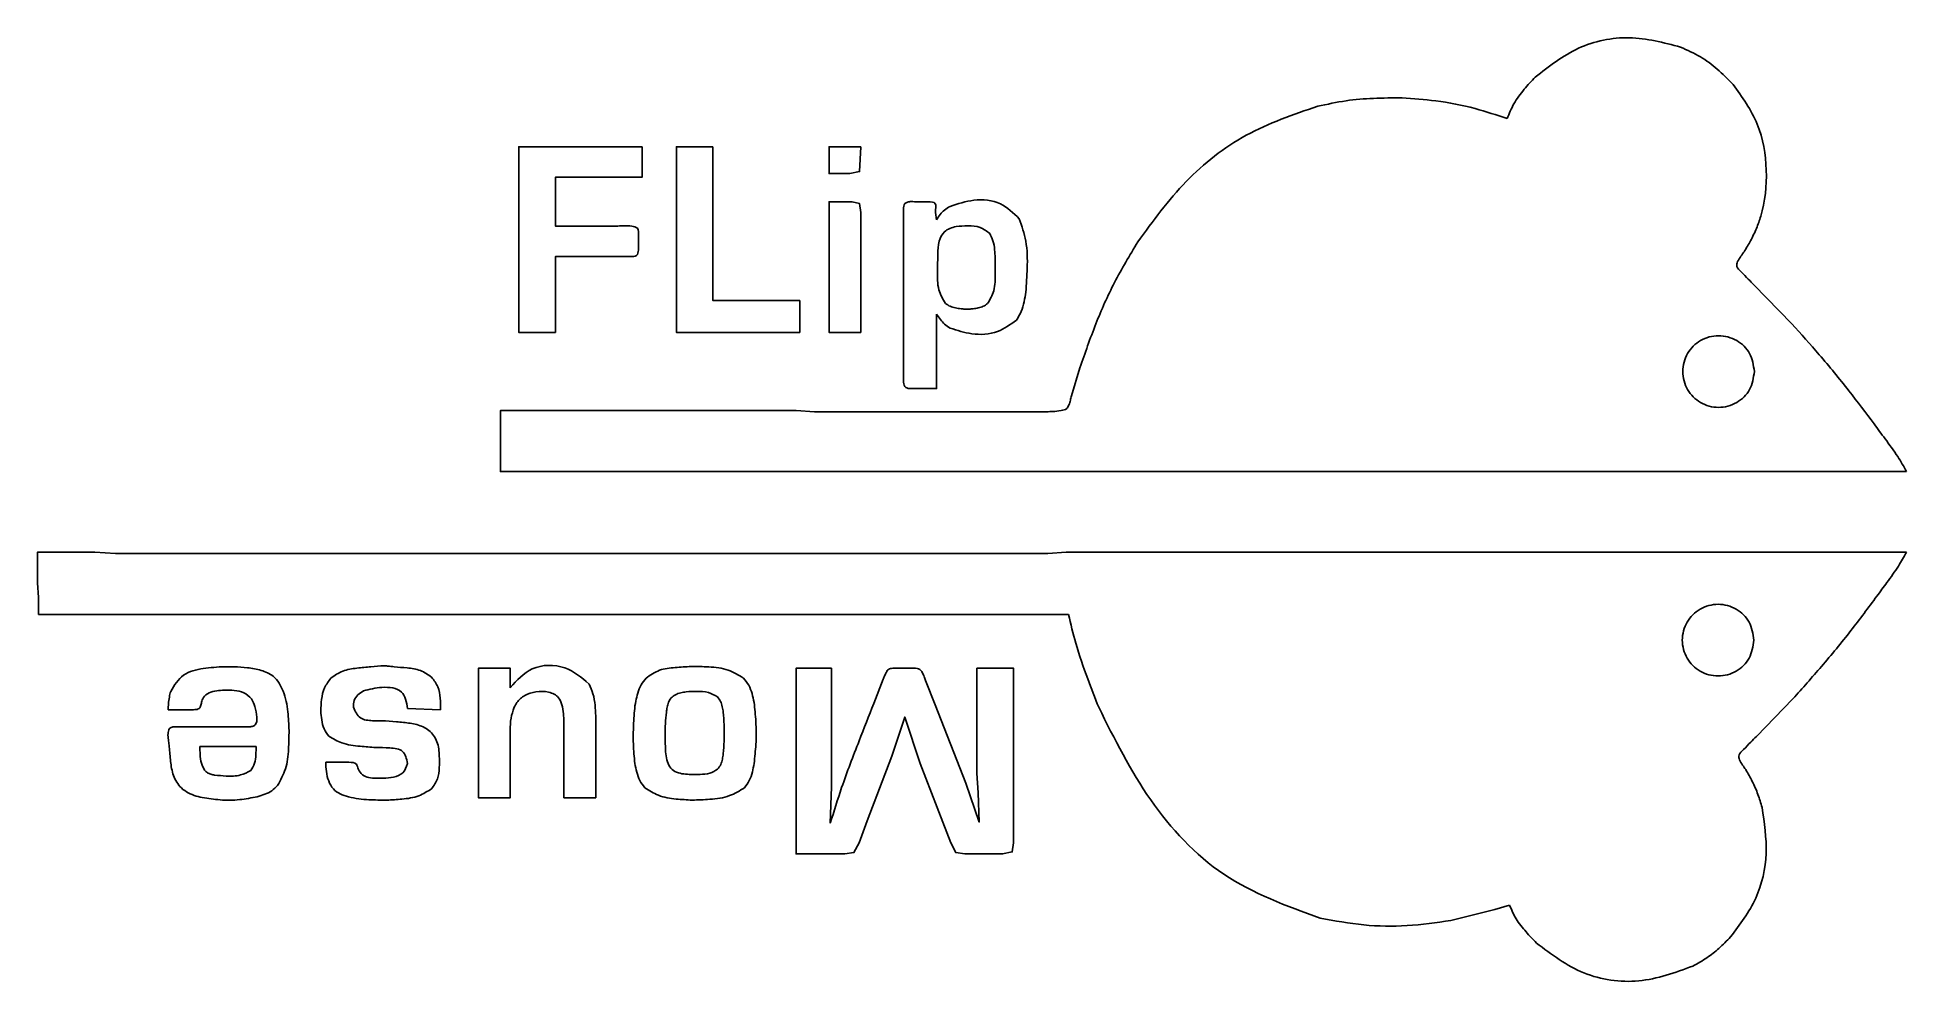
# Model space of a CAD drawing. Extents: x 0 to 367, y -126 to 59.
import ezdxf

# ---------------------------------------------------------------- set-up
doc = ezdxf.new("R2010")
doc.units = 0
doc.layers.get('0').update_dxf_attribs({"linetype": 'CONTINUOUS'})

msp = doc.modelspace()

# ---------------------------------------------------------------- linework, layer by layer
at = {"color": 7}
for points in [[(294.240732, 51.609887)], [(132.720313, 37.929852), (132.720313, 7.689774), (149.760353, 7.689774), (149.760353, 1.449758), (125.520288, 1.449758), (125.520288, 37.929852)], [(161.760384, 37.929852), (161.515582, 33.033839), (159.60038, 32.649838), (155.520376, 32.649838), (155.520376, 37.929852)], [(160.080377, 27.129824), (161.515582, 26.745823), (161.760384, 24.969818), (161.760384, 1.449758), (155.520376, 1.449758), (155.520376, 27.129824)], [(179.280433, 26.193822)], [(176.880425, 16.809797)], [(337.304375, -6.256831)], [(337.213406, -59.033199)], [(26.186438, -69.110426)], [(108.393848, -67.670422)], [(138.698726, -66.494418)], [(124.476293, -70.404029)]]:
    msp.add_lwpolyline(points, close=True, dxfattribs=at)
for points in [[(115.920265, 16.329796), (101.76023, 16.329796), (101.76023, 1.449758), (94.560216, 1.449758), (94.560216, 37.929852), (118.800271, 37.929852)], [(118.800271, 37.929852), (118.800271, 31.929836), (101.76023, 31.929836), (101.76023, 22.329811), (114.000265, 22.329811)], [(172.320412, 27.129824), (174.960425, 27.129824)], [(170.160408, -7.430266), (170.160408, 18.969803), (170.160408, 24.969818)], [(337.200846, 10.809782), (344.631257, 3.129761)], [(176.640421, 5.049767), (176.640421, -9.590271), (171.840415, -9.590271)], [(203.129289, -11.030275), (204.7997, -5.510261)], [(367.200923, -25.910314), (90.960198, -25.910314), (90.960198, -13.910283), (129.600303, -13.910283), (149.040352, -13.910283), (152.640359, -14.150283), (198.240485, -14.150283)], [(202.560494, -53.990386), (0.230369, -53.990386), (0.230369, -50.630377), (-0.000028, -47.75037), (-0.000028, -41.750354), (11.280001, -41.750354)], [(11.280001, -41.750354), (15.360006, -41.990355), (133.20031, -41.990355), (176.640421, -41.990355), (198.480478, -41.990355), (202.080496, -41.750354), (367.200923, -41.750354)], [(36.720066, -64.248013), (38.640066, -64.248013)], [(65.520133, -64.269613), (67.440144, -64.072813)], [(92.880209, -78.950451), (92.880209, -89.990482), (86.640189, -89.990482), (86.640189, -64.550413), (92.880209, -64.550413), (92.880209, -68.390424)], [(174.468421, -66.950419), (176.352425, -71.750433), (182.388437, -87.110467), (185.040445, -94.790497), (184.800451, -89.030477), (184.560447, -85.190468), (184.560447, -64.550413), (191.760462, -64.550413), (191.760462, -92.630483), (191.760462, -98.870499), (191.515659, -100.646511), (189.600457, -101.030513), (182.160439, -101.030513), (180.408438, -100.792909), (179.443635, -98.870499), (177.886024, -94.790497), (173.446018, -83.270462), (170.400412, -74.150439), (167.834803, -81.830458), (163.037186, -94.550493), (161.419587, -98.870499), (160.404381, -100.792909), (158.640375, -101.030513), (149.040352, -101.030513), (149.040352, -64.550413), (156.000373, -64.550413)], [(156.000373, -64.550413), (156.000373, -87.830479), (155.760369, -95.03049)], [(168.480401, -64.550413), (171.600411, -64.550413)], [(164.304391, -71.510432), (166.176399, -66.710419)], [(30.240042, -72.710434), (25.680029, -72.710434)], [(79.200171, -72.710434), (72.720158, -72.470434)], [(344.859266, -70.550429), (337.680843, -77.990449)], [(27.840045, -76.070443), (40.80007, -76.070443)], [(68.40015, -74.870441), (70.560154, -75.069641)], [(109.680256, -73.910438), (109.680256, -89.990482), (103.440237, -89.990482), (103.440237, -75.110441)], [(42.960074, -79.910454), (31.920049, -79.910454)], [(56.640112, -83.030462), (61.200125, -83.030462)], [(289.200711, -111.110538), (286.320706, -111.969738), (277.680689, -114.129742)]]:
    msp.add_lwpolyline(points, dxfattribs=at)
for points, knots in [([(294.240732, 51.609887), (296.947352, 53.727743), (302.349161, 57.954512), (312.83179, 60.149475), (319.471179, 58.386185), (322.800807, 57.501903)], [0, 0, 0, 0, 10.224911, 20.406637, 30.649473, 30.649473, 30.649473, 30.649473]), ([(322.800807, 57.501903), (324.120193, 56.907693), (326.682951, 55.75351), (330.134664, 53.219111), (332.091557, 51.206332), (333.099228, 50.169884)], [0, 0, 0, 0, 4.331583, 8.413603, 12.746969, 12.746969, 12.746969, 12.746969]), ([(288.720714, 43.449866), (289.12606, 44.444239), (289.971136, 46.517333), (291.975575, 49.188337), (293.504317, 50.822628), (294.240732, 51.609887)], [0, 0, 0, 0, 3.209975, 6.692234, 9.928756, 9.928756, 9.928756, 9.928756]), ([(333.099228, 50.169884), (334.89613, 47.667951), (338.507993, 42.638942), (340.035931, 33.34621), (339.332219, 26.320314), (337.707203, 21.816605), (336.618932, 19.484073), (335.716925, 18.004919), (335.280835, 17.289798)], [0, 0, 0, 0, 9.128894, 18.349529, 27.490946, 30.002821, 32.685861, 35.197132, 35.197132, 35.197132, 35.197132]), ([(216.166128, 19.209803), (219.158092, 23.318574), (225.073552, 31.442086), (237.165163, 40.998501), (246.70248, 44.239139), (251.520623, 45.876272)], [0, 0, 0, 0, 15.217438, 30.086632, 45.267652, 45.267652, 45.267652, 45.267652]), ([(251.520623, 45.876272), (253.368295, 46.278937), (256.970033, 47.063868), (262.52901, 47.499008), (266.201418, 47.519428), (268.080666, 47.529877)], [0, 0, 0, 0, 5.667072, 11.047041, 16.685301, 16.685301, 16.685301, 16.685301]), ([(268.080666, 47.529877), (270.289048, 47.368283), (275.116577, 47.015039), (282.060755, 45.69548), (286.635524, 44.152953), (288.720714, 43.449866)], [0, 0, 0, 0, 6.641283, 14.51786, 21.115025, 21.115025, 21.115025, 21.115025]), ([(170.160408, 24.969818), (170.15896, 25.165115), (170.155871, 25.581695), (170.158857, 26.19749), (170.32799, 26.573946), (170.40521, 26.745823)], [0, 0, 0, 0, 0.587921, 1.254071, 1.813735, 1.813735, 1.813735, 1.813735]), ([(170.40521, 26.745823), (170.579157, 26.867929), (170.953784, 27.130906), (171.646487, 27.138748), (172.102604, 27.132708), (172.320412, 27.129824)], [0, 0, 0, 0, 0.624186, 1.3443, 2.002464, 2.002464, 2.002464, 2.002464]), ([(174.960425, 27.129824), (175.563011, 27.102992), (176.641492, 27.054971), (176.357332, 25.184025), (176.53017, 24.174059), (176.640421, 23.529815)], [0, 0, 0, 0, 1.474799, 2.63953, 4.691281, 4.691281, 4.691281, 4.691281]), ([(176.640421, 23.529815), (176.859973, 23.904499), (177.282454, 24.625499), (178.188222, 25.537876), (178.906354, 25.969162), (179.280433, 26.193822)], [0, 0, 0, 0, 1.29927, 2.500172, 3.805876, 3.805876, 3.805876, 3.805876]), ([(179.280433, 26.193822), (180.815183, 26.708212), (184.005921, 27.777629), (189.29511, 27.270629), (191.724844, 24.895542), (192.876471, 23.769815)], [0, 0, 0, 0, 4.85455, 10.092591, 14.812287, 14.812287, 14.812287, 14.812287]), ([(114.000265, 22.329811), (114.880771, 22.401506), (116.143741, 22.504343), (118.193059, 22.029885), (118.120653, 20.989863), (118.080269, 20.409807)], [0, 0, 0, 0, 2.748453, 3.942294, 5.447831, 5.447831, 5.447831, 5.447831]), ([(180.480432, 22.257811), (179.639744, 22.01141), (178.085658, 21.555916), (176.932871, 19.22608), (176.898936, 17.662625), (176.880425, 16.809797)], [0, 0, 0, 0, 2.512653, 4.644862, 7.203737, 7.203737, 7.203737, 7.203737]), ([(187.078053, 20.865808), (186.47923, 21.332256), (185.226481, 22.308073), (182.808797, 22.433628), (181.24308, 22.315399), (180.480432, 22.257811)], [0, 0, 0, 0, 2.227581, 4.660135, 6.970252, 6.970252, 6.970252, 6.970252]), ([(192.876471, 23.769815), (193.374776, 22.323147), (194.455989, 19.18419), (194.53236, 14.256676), (194.287151, 10.927055), (194.172465, 9.369778)], [0, 0, 0, 0, 4.565494, 9.906132, 14.598708, 14.598708, 14.598708, 14.598708]), ([(118.080269, 20.409807), (118.094617, 19.992927), (118.127149, 19.047745), (118.104744, 17.821993), (117.937627, 16.570464), (117.129593, 16.346298), (116.536395, 16.321094), (116.11692, 16.327018), (115.920265, 16.329796)], [0, 0, 0, 0, 1.239036, 2.809236, 3.898835, 4.458485, 5.124634, 5.71256, 5.71256, 5.71256, 5.71256]), ([(188.160454, 16.089795), (188.132305, 16.619113), (188.072139, 17.750453), (187.832968, 19.406259), (187.315915, 20.405927), (187.078053, 20.865808)], [0, 0, 0, 0, 1.59331, 3.405476, 4.949377, 4.949377, 4.949377, 4.949377]), ([(204.7997, -5.510261), (205.803979, -2.623733), (207.785159, 3.070633), (211.468748, 11.40786), (214.584763, 16.583292), (216.166128, 19.209803)], [0, 0, 0, 0, 9.168246, 18.086555, 27.276338, 27.276338, 27.276338, 27.276338]), ([(176.880425, 16.809797), (176.86002, 15.737762), (176.81588, 13.418791), (176.74691, 9.98913), (177.873017, 8.00187), (178.37083, 7.123373)], [0, 0, 0, 0, 3.235094, 6.997983, 9.979405, 9.979405, 9.979405, 9.979405]), ([(186.67005, 7.104172), (187.133735, 7.923815), (188.178474, 9.770568), (188.19107, 12.948182), (188.170124, 15.097499), (188.160454, 16.089795)], [0, 0, 0, 0, 2.784579, 6.273995, 9.266622, 9.266622, 9.266622, 9.266622]), ([(335.280835, 17.289798), (335.070705, 16.999204), (334.61914, 16.374724), (333.988101, 15.500977), (333.686291, 14.224173), (334.915947, 13.166123), (335.965512, 11.991307), (336.829409, 11.165039), (337.200846, 10.809782)], [0, 0, 0, 0, 1.073393, 2.306698, 3.273762, 4.627242, 6.657639, 8.189055, 8.189055, 8.189055, 8.189055]), ([(194.172465, 9.369778), (194.076578, 8.734991), (193.879799, 7.43229), (193.332531, 5.535235), (192.657092, 4.403736), (192.329268, 3.854564)], [0, 0, 0, 0, 1.926885, 3.954332, 5.866347, 5.866347, 5.866347, 5.866347]), ([(179.280433, 2.296959), (178.90756, 2.538903), (178.19405, 3.001874), (177.35455, 3.989599), (176.884768, 4.687019), (176.640421, 5.049767)], [0, 0, 0, 0, 1.326375, 2.538075, 3.851431, 3.851431, 3.851431, 3.851431]), ([(178.37083, 7.123373), (178.672927, 6.920286), (179.28301, 6.510155), (180.356378, 6.230862), (181.080654, 6.129647), (181.440438, 6.079369)], [0, 0, 0, 0, 1.084736, 2.190615, 3.28221, 3.28221, 3.28221, 3.28221]), ([(192.329268, 3.854564), (191.14182, 2.988478), (188.56906, 1.111989), (183.691749, 0.854377), (180.683786, 1.838037), (179.280433, 2.296959)], [0, 0, 0, 0, 4.340743, 9.404785, 13.833667, 13.833667, 13.833667, 13.833667]), ([(181.440438, 6.079369), (181.701444, 6.054897), (182.23876, 6.004516), (183.042165, 6.002401), (183.579443, 6.054204), (183.840446, 6.079369)], [0, 0, 0, 0, 0.786259, 1.618618, 2.404969, 2.404969, 2.404969, 2.404969]), ([(183.840446, 6.079369), (184.173374, 6.130432), (184.845647, 6.233542), (185.834607, 6.520095), (186.394072, 6.911231), (186.67005, 7.104172)], [0, 0, 0, 0, 1.011788, 2.043081, 3.047049, 3.047049, 3.047049, 3.047049]), ([(337.304375, -6.256831), (337.11091, -7.497684), (336.72972, -9.942587), (333.927391, -12.634228), (330.271873, -13.63156), (326.577975, -12.634228), (323.888508, -9.942587), (322.890439, -6.256831), (323.888508, -2.571075), (326.577976, 0.120564), (330.271873, 1.117896), (333.927391, 0.120564), (336.72972, -2.571075), (337.11091, -5.015978), (337.304375, -6.256831)], [0, 0, 0, 0, 3.680387, 7.251614, 10.932001, 14.612388, 18.183615, 21.864002, 25.544389, 29.115615, 32.796002, 36.476389, 40.047616, 43.728002, 43.728002, 43.728002, 43.728002]), ([(344.631257, 3.129761), (346.453124, 1.120343), (350.328406, -3.153876), (355.701115, -9.744817), (359.18034, -14.36885), (360.821703, -16.550289)], [0, 0, 0, 0, 8.136173, 17.306396, 25.496168, 25.496168, 25.496168, 25.496168]), ([(170.40521, -9.20627), (170.328001, -9.034392), (170.15889, -8.657932), (170.155881, -8.042144), (170.158963, -7.625563), (170.160408, -7.430266)], [0, 0, 0, 0, 0.559656, 1.225806, 1.813728, 1.813728, 1.813728, 1.813728]), ([(171.840415, -9.590271), (171.672155, -9.5882), (171.330693, -9.583998), (170.804309, -9.535494), (170.535994, -9.314156), (170.40521, -9.20627)], [0, 0, 0, 0, 0.50826, 1.031453, 1.528976, 1.528976, 1.528976, 1.528976]), ([(198.240485, -14.150283), (198.667038, -14.14197), (199.626575, -14.12327), (200.928579, -13.976569), (202.209951, -13.720929), (202.686442, -12.772307), (202.923687, -11.921062), (203.063583, -11.314951), (203.129289, -11.030275)], [0, 0, 0, 0, 1.273133, 2.863932, 4.039734, 4.867105, 5.854061, 6.728151, 6.728151, 6.728151, 6.728151]), ([(360.821703, -16.550289), (361.536093, -17.521748), (363.100221, -19.648722), (365.362413, -22.683346), (366.637079, -24.920651), (367.200923, -25.910314)], [0, 0, 0, 0, 3.61859, 7.922769, 11.336962, 11.336962, 11.336962, 11.336962]), ([(367.200923, -41.750354), (366.683556, -42.667505), (365.521339, -44.727803), (363.452483, -47.529438), (362.026283, -49.489997), (361.371306, -50.390377)], [0, 0, 0, 0, 3.156389, 7.090544, 10.431709, 10.431709, 10.431709, 10.431709]), ([(361.371306, -50.390377), (359.685299, -52.655926), (356.181445, -57.364184), (350.668905, -64.08866), (346.746207, -68.451679), (344.859266, -70.550429)], [0, 0, 0, 0, 8.47155, 17.605548, 26.071849, 26.071849, 26.071849, 26.071849]), ([(208.493303, -72.230434), (207.761389, -70.374657), (206.123254, -66.221149), (204.00872, -60.167943), (203.002526, -55.875921), (202.560494, -53.990386)], [0, 0, 0, 0, 5.985726, 13.396956, 19.203814, 19.203814, 19.203814, 19.203814]), ([(337.213406, -59.033199), (337.019941, -60.274052), (336.638751, -62.718956), (333.836422, -65.410596), (330.180904, -66.407929), (326.487006, -65.410596), (323.797539, -62.718956), (322.79947, -59.033199), (323.797539, -55.347443), (326.487006, -52.655803), (330.180904, -51.658471), (333.836422, -52.655803), (336.638751, -55.347443), (337.019941, -57.792346), (337.213406, -59.033199)], [0, 0, 0, 0, 3.680387, 7.251614, 10.932001, 14.612388, 18.183615, 21.864002, 25.544389, 29.115616, 32.796003, 36.47639, 40.047617, 43.728004, 43.728004, 43.728004, 43.728004]), ([(26.186438, -69.110426), (26.921655, -67.903615), (28.393811, -65.487167), (32.64941, -64.476959), (35.357205, -64.324665), (36.720066, -64.248013)], [0, 0, 0, 0, 4.075384, 8.160316, 12.299697, 12.299697, 12.299697, 12.299697]), ([(38.640066, -64.248013), (39.525226, -64.301516), (41.31094, -64.409451), (43.932032, -64.877075), (46.761394, -66.065016), (48.567168, -69.228361), (49.287744, -72.947849), (49.391239, -75.558152), (49.440098, -76.790445)], [0, 0, 0, 0, 2.656398, 5.358995, 8.002231, 11.536424, 15.666756, 19.360327, 19.360327, 19.360327, 19.360327]), ([(57.643312, -66.520818), (58.402248, -65.99234), (59.946701, -64.916873), (62.755623, -64.505347), (64.606545, -64.347516), (65.520133, -64.269613)], [0, 0, 0, 0, 2.737743, 5.571369, 8.333215, 8.333215, 8.333215, 8.333215]), ([(67.440144, -64.072813), (67.762238, -64.070806), (68.342894, -64.06719), (69.220793, -64.172431), (70.630159, -64.338978), (72.660408, -64.46613), (75.292025, -64.813418), (76.73559, -65.818497), (77.440973, -66.309618)], [0, 0, 0, 0, 0.965116, 1.739866, 2.649865, 5.219819, 7.880997, 10.423938, 10.423938, 10.423938, 10.423938]), ([(92.880209, -68.390424), (94.19331, -66.934707), (96.971644, -63.854621), (103.7746, -63.721931), (106.906221, -66.398812), (108.393848, -67.670422)], [0, 0, 0, 0, 5.708233, 12.077797, 17.841523, 17.841523, 17.841523, 17.841523]), ([(119.563477, -66.513618), (120.416896, -65.910983), (122.138179, -64.695514), (125.312234, -64.413818), (127.37408, -64.266257), (128.400304, -64.192812)], [0, 0, 0, 0, 3.079101, 6.210315, 9.31312, 9.31312, 9.31312, 9.31312]), ([(128.400304, -64.192812), (129.558512, -64.209164), (132.008705, -64.243755), (135.647156, -64.63736), (137.732831, -65.906615), (138.698726, -66.494418)], [0, 0, 0, 0, 3.487447, 7.377709, 10.733357, 10.733357, 10.733357, 10.733357]), ([(166.176399, -66.710419), (166.260484, -66.489107), (166.440866, -66.014345), (166.732494, -65.351904), (167.096996, -64.790128), (167.597257, -64.593405), (168.037148, -64.553068), (168.333988, -64.55129), (168.480401, -64.550413)], [0, 0, 0, 0, 0.708763, 1.520457, 2.193784, 2.626831, 3.077975, 3.517084, 3.517084, 3.517084, 3.517084]), ([(171.600411, -64.550413), (171.796847, -64.547169), (172.209007, -64.540361), (172.804854, -64.563811), (173.461529, -64.755132), (173.866599, -65.430761), (174.185496, -66.167691), (174.379284, -66.703815), (174.468421, -66.950419)], [0, 0, 0, 0, 0.588552, 1.234894, 1.800117, 2.542008, 3.462719, 4.246952, 4.246952, 4.246952, 4.246952]), ([(25.680029, -72.710434), (25.700962, -72.323997), (25.74607, -71.491252), (25.885408, -70.281312), (26.091634, -69.479175), (26.186438, -69.110426)], [0, 0, 0, 0, 1.161277, 2.502465, 3.643624, 3.643624, 3.643624, 3.643624]), ([(36.720066, -68.870425), (36.21903, -68.888386), (35.201738, -68.924853), (33.717614, -69.267697), (32.594735, -70.124562), (32.215638, -71.176244), (32.160536, -72.012106), (31.718555, -72.587526), (31.16207, -72.68773), (30.705309, -72.711607), (30.388662, -72.710809), (30.240042, -72.710434)], [0, 0, 0, 0, 1.503064, 3.051785, 4.515516, 5.500167, 6.306524, 7.019035, 7.450873, 7.954274, 8.399532, 8.399532, 8.399532, 8.399532]), ([(42.08408, -70.56003), (41.607427, -70.100191), (40.658443, -69.184681), (38.660976, -68.863145), (37.371757, -68.867981), (36.720066, -68.870425)], [0, 0, 0, 0, 1.941593, 3.865587, 5.832324, 5.832324, 5.832324, 5.832324]), ([(55.682517, -72.950435), (55.705432, -72.196505), (55.752306, -70.654307), (56.262502, -68.363465), (57.192166, -67.122858), (57.643312, -66.520818)], [0, 0, 0, 0, 2.266989, 4.637226, 6.871876, 6.871876, 6.871876, 6.871876]), ([(64.08013, -69.007225), (63.689761, -69.241137), (62.920976, -69.701797), (62.0944, -70.863315), (62.101397, -71.771673), (62.10493, -72.230434)], [0, 0, 0, 0, 1.361871, 2.68204, 4.029115, 4.029115, 4.029115, 4.029115]), ([(72.720158, -72.470434), (72.502075, -71.216082), (72.034965, -68.529399), (67.621019, -68.090852), (65.23137, -68.709287), (64.08013, -69.007225)], [0, 0, 0, 0, 3.454864, 7.39994, 11.06733, 11.06733, 11.06733, 11.06733]), ([(77.440973, -66.309618), (77.908597, -66.924747), (78.836197, -68.144946), (79.185779, -70.450985), (79.195349, -71.953448), (79.200171, -72.710434)], [0, 0, 0, 0, 2.282436, 4.527549, 6.807328, 6.807328, 6.807328, 6.807328]), ([(103.440237, -75.110441), (103.419026, -74.577202), (103.373713, -73.438032), (103.11627, -71.82026), (102.423684, -70.001289), (100.339512, -69.099515), (97.971724, -69.01979), (96.474615, -69.604305), (95.760215, -69.883228)], [0, 0, 0, 0, 1.597448, 3.412663, 4.944632, 7.170866, 9.666036, 11.943449, 11.943449, 11.943449, 11.943449]), ([(108.393848, -67.670422), (108.66838, -68.30214), (109.245771, -69.630762), (109.577475, -71.76449), (109.646964, -73.215331), (109.680256, -73.910438)], [0, 0, 0, 0, 2.059154, 4.330783, 6.420174, 6.420174, 6.420174, 6.420174]), ([(117.379471, -83.270462), (117.254131, -82.003131), (116.976659, -79.197565), (117.102139, -75.10511), (117.347775, -71.725881), (117.937505, -69.403425), (118.519077, -67.81924), (119.220022, -66.942978), (119.563477, -66.513618)], [0, 0, 0, 0, 3.816227, 8.44821, 12.274369, 13.930761, 15.637074, 17.2764, 17.2764, 17.2764, 17.2764]), ([(127.440299, -69.180025), (127.085758, -69.24367), (126.370774, -69.372018), (125.308311, -69.689853), (124.75148, -70.167818), (124.476293, -70.404029)], [0, 0, 0, 0, 1.083732, 2.185509, 3.26203, 3.26203, 3.26203, 3.26203]), ([(133.586711, -70.171228), (133.008119, -69.854651), (131.73694, -69.159124), (129.571545, -69.070743), (128.117816, -69.145285), (127.440299, -69.180025)], [0, 0, 0, 0, 1.955753, 4.296834, 6.340248, 6.340248, 6.340248, 6.340248]), ([(138.698726, -66.494418), (139.077613, -66.949928), (139.832453, -67.857419), (140.435237, -69.543339), (140.676996, -70.692022), (140.798732, -71.270431)], [0, 0, 0, 0, 1.764559, 3.515453, 5.291327, 5.291327, 5.291327, 5.291327]), ([(40.80007, -76.070443), (41.027381, -76.074283), (41.497046, -76.082217), (42.182085, -76.046242), (43.13543, -75.596594), (43.139375, -73.899843), (42.866102, -72.22323), (42.322831, -71.067805), (42.08408, -70.56003)], [0, 0, 0, 0, 0.681438, 1.407973, 2.063109, 3.606496, 5.726329, 7.388339, 7.388339, 7.388339, 7.388339]), ([(57.247314, -77.911248), (56.913155, -77.437515), (56.226261, -76.463714), (55.803099, -74.715299), (55.722143, -73.530415), (55.682517, -72.950435)], [0, 0, 0, 0, 1.725608, 3.547143, 5.29363, 5.29363, 5.29363, 5.29363]), ([(62.10493, -72.230434), (62.463993, -73.040495), (63.181646, -74.659548), (65.937634, -74.923062), (67.571495, -74.888148), (68.40015, -74.870441)], [0, 0, 0, 0, 2.471745, 4.940226, 7.480592, 7.480592, 7.480592, 7.480592]), ([(93.679412, -72.230434), (93.431931, -72.940254), (92.929272, -74.381973), (92.86047, -76.675055), (92.873676, -78.197373), (92.880209, -78.950451)], [0, 0, 0, 0, 2.242133, 4.554008, 6.817308, 6.817308, 6.817308, 6.817308]), ([(95.760215, -69.883228), (95.462244, -70.083549), (94.876432, -70.477384), (94.175404, -71.292279), (93.846503, -71.914385), (93.679412, -72.230434)], [0, 0, 0, 0, 1.073516, 2.110544, 3.181428, 3.181428, 3.181428, 3.181428]), ([(123.569089, -73.190436), (123.489434, -73.933071), (123.329896, -75.420468), (123.333067, -77.666373), (123.337369, -79.644582), (123.427981, -81.412974), (123.697217, -82.873257), (124.307554, -84.270712), (125.571775, -85.051626), (126.967147, -85.37536), (127.927134, -85.412276), (128.400304, -85.430472)], [0, 0, 0, 0, 2.239059, 4.484526, 6.729316, 8.178556, 9.783498, 11.191002, 12.586073, 14.044983, 15.462994, 15.462994, 15.462994, 15.462994]), ([(124.476293, -70.404029), (124.29266, -70.676132), (123.919788, -71.228641), (123.706985, -72.210368), (123.614739, -72.865984), (123.569089, -73.190436)], [0, 0, 0, 0, 0.976119, 1.982026, 2.967542, 2.967542, 2.967542, 2.967542]), ([(134.741117, -73.190436), (134.679347, -72.830726), (134.556177, -72.113457), (134.27707, -71.034041), (133.816927, -70.458952), (133.586711, -70.171228)], [0, 0, 0, 0, 1.098402, 2.190234, 3.28343, 3.28343, 3.28343, 3.28343]), ([(134.741117, -81.350457), (134.808189, -80.533456), (134.963234, -78.644857), (134.92686, -75.917075), (134.797467, -74.017633), (134.741117, -73.190436)], [0, 0, 0, 0, 2.458339, 5.682754, 8.170269, 8.170269, 8.170269, 8.170269]), ([(140.798732, -71.270431), (140.930689, -72.51673), (141.221016, -75.258777), (141.229265, -79.281272), (140.933293, -82.023653), (140.798732, -83.270462)], [0, 0, 0, 0, 3.758798, 8.269923, 12.030699, 12.030699, 12.030699, 12.030699]), ([(155.760369, -95.03049), (156.481424, -92.683524), (158.16501, -87.203616), (161.189465, -79.421202), (163.347096, -73.941609), (164.304391, -71.510432)], [0, 0, 0, 0, 7.363691, 17.193408, 25.032819, 25.032819, 25.032819, 25.032819]), ([(252.00062, -113.649744), (245.400828, -111.266007), (232.293195, -106.531744), (217.75791, -90.792981), (211.60002, -78.455047), (208.493303, -72.230434)], [0, 0, 0, 0, 20.78697, 41.284328, 62.154833, 62.154833, 62.154833, 62.154833]), ([(25.888835, -79.670453), (25.837244, -79.32921), (25.723348, -78.575862), (25.580901, -77.478032), (25.795692, -76.764057), (25.888835, -76.454444)], [0, 0, 0, 0, 1.039092, 2.29396, 3.254789, 3.254789, 3.254789, 3.254789]), ([(25.888835, -76.454444), (26.071431, -76.332302), (26.460104, -76.072311), (27.161669, -76.060837), (27.621635, -76.06735), (27.840045, -76.070443)], [0, 0, 0, 0, 0.646285, 1.375678, 2.035175, 2.035175, 2.035175, 2.035175]), ([(49.440098, -76.790445), (49.4212, -78.006539), (49.381914, -80.534632), (49.003654, -84.315227), (47.771968, -86.528703), (47.186487, -87.580877)], [0, 0, 0, 0, 3.65989, 7.608413, 11.185889, 11.185889, 11.185889, 11.185889]), ([(70.560154, -75.069641), (71.44681, -75.150154), (73.222268, -75.311375), (75.844261, -75.910798), (77.72795, -77.338305), (78.545393, -79.005502), (78.888707, -80.401279), (78.936521, -81.357543), (78.960167, -81.830458)], [0, 0, 0, 0, 2.672447, 5.351362, 7.985559, 9.400969, 10.850387, 12.268521, 12.268521, 12.268521, 12.268521]), ([(32.400046, -89.988083), (31.86068, -89.855965), (30.77948, -89.591125), (29.247268, -88.90739), (27.625275, -87.591826), (26.482469, -85.325212), (26.095509, -82.500503), (25.957734, -80.613914), (25.888835, -79.670453)], [0, 0, 0, 0, 1.664281, 3.336175, 4.990989, 7.836032, 10.674074, 13.513122, 13.513122, 13.513122, 13.513122]), ([(31.920049, -79.910454), (31.930243, -80.432985), (31.951912, -81.543688), (32.087813, -83.188436), (32.605283, -84.165856), (32.844058, -84.616865)], [0, 0, 0, 0, 1.572869, 3.343317, 4.860169, 4.860169, 4.860169, 4.860169]), ([(41.906473, -84.657669), (42.198559, -84.199897), (42.802288, -83.253703), (42.952486, -81.566395), (42.957584, -80.453937), (42.960074, -79.910454)], [0, 0, 0, 0, 1.606671, 3.320912, 4.958356, 4.958356, 4.958356, 4.958356]), ([(66.480139, -80.140854), (65.458792, -80.067207), (63.231871, -79.90663), (59.986073, -79.515063), (58.088652, -78.403935), (57.247314, -77.911248)], [0, 0, 0, 0, 3.082358, 6.720704, 9.619229, 9.619229, 9.619229, 9.619229]), ([(72.693758, -83.270462), (72.509743, -82.352664), (72.133749, -80.477339), (69.093478, -80.164779), (67.360271, -80.148911), (66.480139, -80.140854)], [0, 0, 0, 0, 2.533652, 5.176978, 7.904148, 7.904148, 7.904148, 7.904148]), ([(337.680843, -77.990449), (337.309237, -78.347091), (336.4407, -79.180654), (335.377846, -80.372604), (334.140647, -81.398151), (334.325368, -82.683984), (334.953459, -83.561353), (335.38958, -84.179148), (335.595232, -84.470467)], [0, 0, 0, 0, 1.536479, 3.59114, 4.946813, 5.92065, 7.119201, 8.188682, 8.188682, 8.188682, 8.188682]), ([(68.640143, -90.470479), (67.464825, -90.463979), (64.934821, -90.449987), (61.370307, -90.034808), (58.294732, -88.85673), (57.145051, -86.708693), (56.717586, -84.895251), (56.665668, -83.645582), (56.640112, -83.030462)], [0, 0, 0, 0, 3.515378, 7.567248, 10.889986, 12.716716, 14.617642, 16.460368, 16.460368, 16.460368, 16.460368]), ([(61.200125, -83.030462), (61.786267, -83.05571), (62.759353, -83.097626), (63.000981, -84.572277), (63.548164, -85.1782), (63.871336, -85.536066)], [0, 0, 0, 0, 1.514978, 2.515098, 3.957938, 3.957938, 3.957938, 3.957938]), ([(67.920142, -86.150473), (68.60194, -86.120193), (69.941262, -86.06071), (72.03411, -85.299348), (72.472289, -83.951636), (72.693758, -83.270462)], [0, 0, 0, 0, 2.069829, 4.065962, 6.105928, 6.105928, 6.105928, 6.105928]), ([(78.960167, -81.830458), (78.969446, -82.577762), (78.988028, -84.074361), (78.767432, -86.377814), (77.881275, -87.616043), (77.440973, -88.231278)], [0, 0, 0, 0, 2.253114, 4.512229, 6.743206, 6.743206, 6.743206, 6.743206]), ([(119.325872, -88.027279), (118.973531, -87.574345), (118.256353, -86.652412), (117.714649, -84.976467), (117.490289, -83.834507), (117.379471, -83.270462)], [0, 0, 0, 0, 1.709353, 3.479335, 5.206838, 5.206838, 5.206838, 5.206838]), ([(128.400304, -85.430472), (128.993542, -85.434485), (130.219102, -85.442774), (132.072754, -85.325169), (133.125089, -84.683311), (133.627517, -84.376861)], [0, 0, 0, 0, 1.787755, 3.693292, 5.434308, 5.434308, 5.434308, 5.434308]), ([(133.627517, -84.376861), (133.851976, -84.093866), (134.310295, -83.516024), (134.58963, -82.436194), (134.691033, -81.709419), (134.741117, -81.350457)], [0, 0, 0, 0, 1.072416, 2.189743, 3.280186, 3.280186, 3.280186, 3.280186]), ([(140.798732, -83.270462), (140.693968, -83.829707), (140.480124, -84.971233), (139.951774, -86.642064), (139.251348, -87.573337), (138.90993, -88.027279)], [0, 0, 0, 0, 1.709649, 3.489725, 5.182582, 5.182582, 5.182582, 5.182582]), ([(32.844058, -84.616865), (33.024184, -84.785036), (33.38516, -85.122052), (34.080485, -85.401025), (34.560054, -85.505425), (34.800055, -85.557673)], [0, 0, 0, 0, 0.733515, 1.469975, 2.207763, 2.207763, 2.207763, 2.207763]), ([(34.800055, -85.557673), (35.564285, -85.633479), (37.254346, -85.801122), (39.755292, -85.761474), (41.25088, -84.994064), (41.906473, -84.657669)], [0, 0, 0, 0, 2.312948, 5.114981, 7.301893, 7.301893, 7.301893, 7.301893]), ([(47.186487, -87.580877), (46.819307, -87.95431), (46.095149, -88.690803), (44.680152, -89.370775), (43.698139, -89.664106), (43.200078, -89.812879)], [0, 0, 0, 0, 1.560141, 3.076938, 4.637946, 4.637946, 4.637946, 4.637946]), ([(63.871336, -85.536066), (64.2704, -85.733738), (65.112366, -86.150798), (66.525226, -86.170038), (67.465907, -86.156844), (67.920142, -86.150473)], [0, 0, 0, 0, 1.320154, 2.785332, 4.153485, 4.153485, 4.153485, 4.153485]), ([(128.640297, -90.470479), (127.587059, -90.41566), (125.356484, -90.299563), (122.066304, -89.784695), (120.193582, -88.583734), (119.325872, -88.027279)], [0, 0, 0, 0, 3.173776, 6.7215, 9.784545, 9.784545, 9.784545, 9.784545]), ([(138.90993, -88.027279), (137.957462, -88.619482), (135.87996, -89.911181), (132.249698, -90.363337), (129.791978, -90.436293), (128.640297, -90.470479)], [0, 0, 0, 0, 3.330173, 7.263698, 10.732328, 10.732328, 10.732328, 10.732328]), ([(335.595232, -84.470467), (336.043152, -85.240222), (336.957913, -86.812245), (338.030685, -89.309469), (338.541744, -91.055388), (338.792044, -91.910482)], [0, 0, 0, 0, 2.670397, 5.453586, 8.125142, 8.125142, 8.125142, 8.125142]), ([(43.200078, -89.812879), (42.052309, -90.033431), (39.640373, -90.4969), (35.990479, -90.522505), (33.559109, -90.160605), (32.400046, -89.988083)], [0, 0, 0, 0, 3.501708, 7.358527, 10.872058, 10.872058, 10.872058, 10.872058]), ([(77.440973, -88.231278), (76.620748, -88.747366), (74.844388, -89.865055), (71.737756, -90.317697), (69.632004, -90.421558), (68.640143, -90.470479)], [0, 0, 0, 0, 2.87933, 6.235759, 9.224485, 9.224485, 9.224485, 9.224485]), ([(338.792044, -91.910482), (339.248137, -94.910978), (340.158912, -100.902685), (338.132231, -110.065176), (334.466422, -114.920073), (332.631226, -117.350555)], [0, 0, 0, 0, 9.065718, 18.103385, 27.163671, 27.163671, 27.163671, 27.163671]), ([(277.680689, -114.129742), (274.815187, -114.544734), (269.146207, -115.365737), (260.480409, -115.220088), (254.847613, -114.176969), (252.00062, -113.649744)], [0, 0, 0, 0, 8.677903, 17.167972, 25.844523, 25.844523, 25.844523, 25.844523]), ([(294.480725, -118.550553), (293.790422, -117.832448), (292.351343, -116.33541), (290.4122, -113.926049), (289.591801, -112.019435), (289.200711, -111.110538)], [0, 0, 0, 0, 2.991689, 6.23679, 9.193001, 9.193001, 9.193001, 9.193001]), ([(332.631226, -117.350555), (331.878871, -118.116666), (330.428546, -119.593511), (327.956954, -121.559694), (326.142557, -122.563272), (325.200815, -123.084168)], [0, 0, 0, 0, 3.220187, 6.2076, 9.431523, 9.431523, 9.431523, 9.431523]), ([(325.200815, -123.084168), (321.716788, -124.356711), (314.792694, -126.885742), (303.322598, -125.247935), (297.440177, -120.792225), (294.480725, -118.550553)], [0, 0, 0, 0, 11.019958, 21.900874, 32.9176, 32.9176, 32.9176, 32.9176])]:
    msp.add_open_spline(points, degree=3, knots=knots, dxfattribs=at)

doc.saveas('drawing.dxf')
